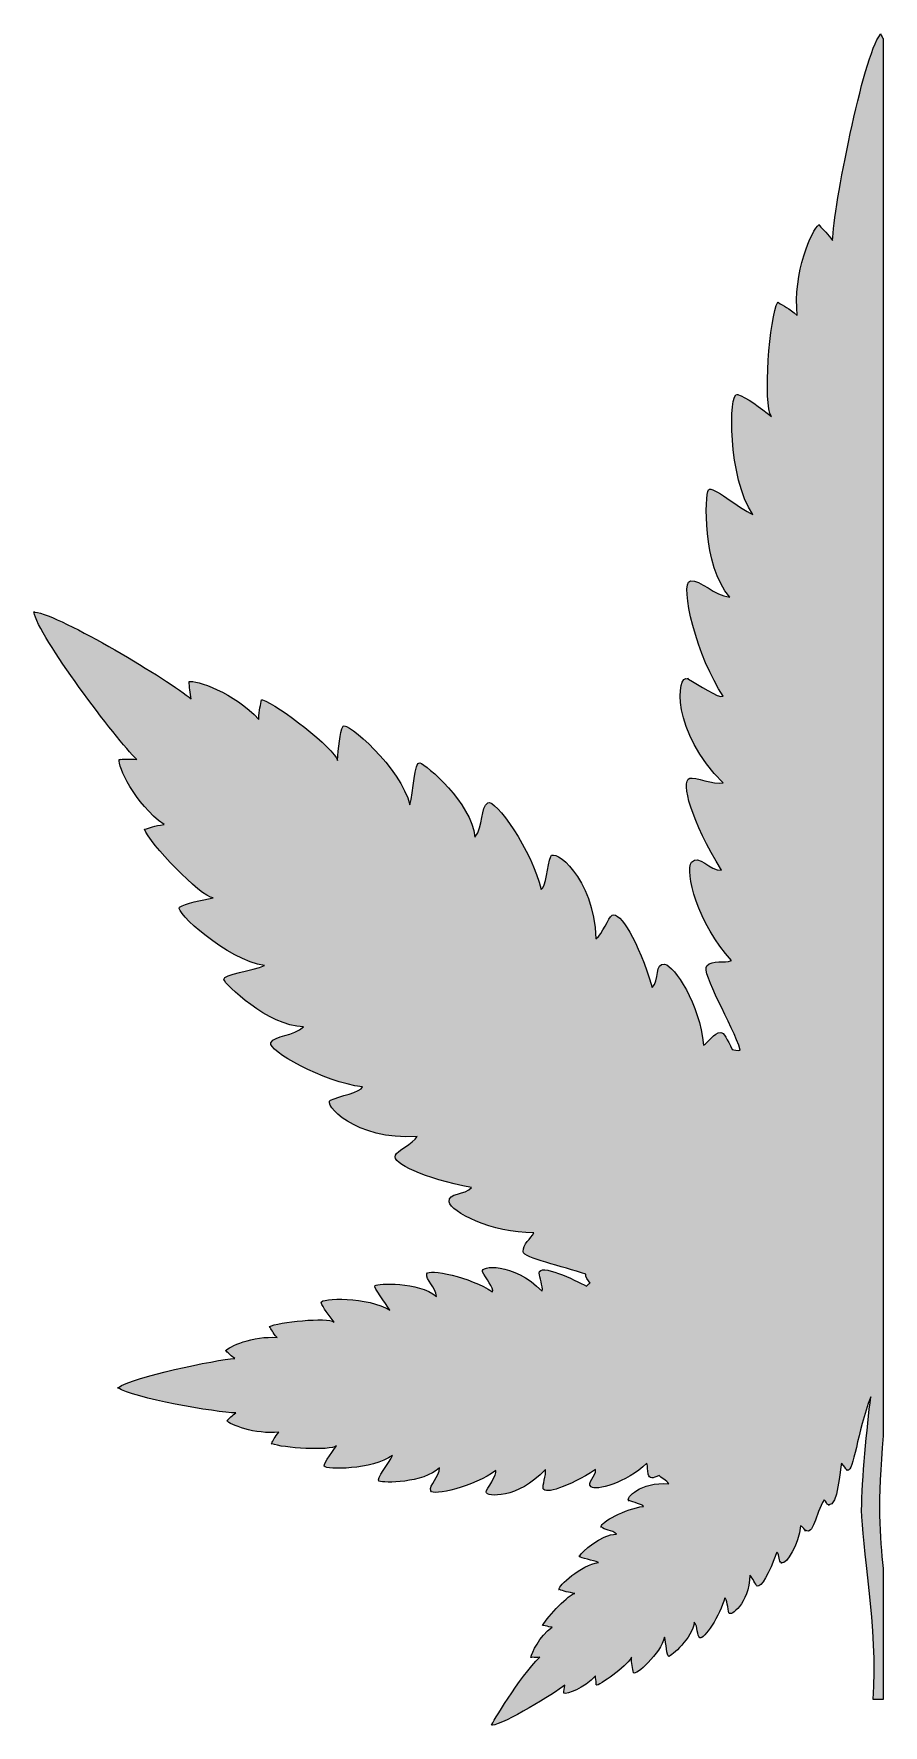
# Model space of a CAD drawing. Extents: x 556 to 1444, y -1436 to -564.
# Drawn here: x 556 to 992, y -1436 to -568 of the extents above; entities that cross this region are included whole.
import ezdxf

# ---------------------------------------------------------------- set-up
doc = ezdxf.new("R2010")
doc.units = 0
doc.header["$MEASUREMENT"] = 0
doc.layers.add('katman 1', color=7, linetype='Continuous')

# ---------------------------------------------------------------- blocks, each defined once
blk = doc.blocks.new('block 2')
at = {"layer": 'katman 1', "true_color": 0x009245}
h = blk.add_hatch(color=114, dxfattribs=at)
h.dxf.hatch_style = 2
edge = h.paths.add_edge_path()
edge.add_spline(control_points=[(992.19, -1422.95), (992.19, -1422.95), (992.19, -1355.77), (992.19, -1355.77), (990.34, -1339.77), (989.16, -1321.34), (992.19, -1287.6), (992.19, -1287.6), (992.19, -570.03), (992.19, -570.03), (991.82, -569.34), (991.46, -568.72), (991.1, -568.21), (991.05, -567.99), (991, -567.77), (990.95, -567.55), (990.92, -567.67), (990.9, -567.77), (990.87, -567.88), (990.84, -567.84), (990.8, -567.78), (990.76, -567.73), (981.68, -579.55), (966.59, -656.82), (966.22, -673.72), (963.98, -670.61), (961.41, -668.01), (959.44, -666.04), (959.4, -665.87), (959.36, -665.72), (959.32, -665.55), (959.28, -665.64), (959.26, -665.74), (959.23, -665.83), (959.23, -665.83), (959.13, -665.73), (959.13, -665.73), (955.68, -667.73), (945.68, -690.46), (948.04, -712.27), (943.66, -708.24), (940.97, -707.25), (938.34, -705.55), (938.3, -705.49), (938.26, -705.43), (938.22, -705.36), (938.22, -705.4), (938.23, -705.44), (938.23, -705.48), (938.17, -705.44), (938.1, -705.4), (938.04, -705.36), (933.86, -712.63), (930.22, -758.09), (934.77, -764.08), (929.32, -759.87), (921.68, -753.97), (917.39, -752.75), (917.37, -752.71), (917.34, -752.67), (917.31, -752.63), (917.32, -752.67), (917.32, -752.7), (917.33, -752.73), (912.49, -751.35), (912.5, -796.03), (925.13, -814.44), (918.23, -811.17), (904.23, -799.36), (902.41, -801.72), (900.59, -804.08), (899.14, -840.81), (913.32, -856.8), (905.36, -856.28), (898.27, -847.67), (893.2, -848.53), (893.18, -848.5), (893.15, -848.47), (893.14, -848.44), (893.14, -848.47), (893.15, -848.51), (893.15, -848.54), (887.2, -849.67), (896.73, -888.72), (910.04, -907.71), (907.46, -909.09), (897.34, -901.62), (892.12, -899), (892.02, -898.82), (891.93, -898.64), (891.86, -898.43), (891.84, -898.57), (891.83, -898.71), (891.82, -898.85), (885.69, -895.89), (883.37, -926.46), (910.04, -952.25), (904.95, -953.16), (895.5, -949.16), (892.77, -949.88), (887.86, -951.52), (893.68, -972.07), (909.14, -997.15), (903.14, -997.7), (897.32, -988.43), (893.68, -992.98), (890.05, -997.52), (896.96, -1024.79), (914.23, -1043.51), (910.59, -1044.97), (904.6, -1042.97), (901.5, -1046.24), (898.41, -1049.51), (915.14, -1077.15), (918.77, -1089.51), (917.12, -1089.84), (915.76, -1089.54), (914.54, -1089.21), (912.26, -1084.07), (910.22, -1080.35), (908.77, -1080.41), (904.96, -1080.6), (902.77, -1085.33), (899.86, -1086.96), (897.89, -1065.79), (884.94, -1046.22), (879.89, -1045.37), (879.89, -1045.37), (879.87, -1045.33), (879.87, -1045.33), (879.87, -1045.33), (879.87, -1045.37), (879.87, -1045.37), (874.87, -1044.37), (877.12, -1053.89), (873.5, -1057.33), (866.41, -1033.33), (856.77, -1018.07), (852.96, -1020.24), (850.78, -1021.51), (848.05, -1029.88), (844.6, -1032.42), (843.5, -1000.24), (822.78, -985.7), (821.32, -990.06), (819.87, -994.43), (818.78, -1006.06), (816.42, -1006.97), (811.87, -987.16), (792.6, -960.07), (788.96, -962.43), (785.33, -964.79), (786.78, -974.61), (782.42, -980.07), (780.46, -962.45), (757.43, -942.92), (754.08, -941.94), (754.07, -941.92), (754.06, -941.9), (754.06, -941.88), (754.06, -941.9), (754.05, -941.92), (754.05, -941.93), (751.32, -941.12), (750.84, -957.15), (748.97, -963.52), (744.42, -944.79), (716.25, -920.07), (714.61, -923.16), (712.98, -926.25), (712.25, -934.8), (711.7, -940.8), (710.63, -934.76), (681.05, -912.02), (673.29, -909.66), (673.25, -909.62), (673.2, -909.58), (673.16, -909.53), (673.17, -909.57), (673.19, -909.6), (673.19, -909.64), (673.05, -909.59), (672.92, -909.56), (672.8, -909.53), (672.43, -912.26), (671.34, -914.44), (671.34, -919.72), (658.8, -905.9), (638.8, -899.17), (635.53, -900.26), (635.7, -902.81), (635.89, -906.08), (636.62, -909.17), (625.83, -900.01), (569.7, -866.12), (556.16, -864.5), (556.13, -864.48), (556.11, -864.47), (556.08, -864.45), (556.09, -864.46), (556.1, -864.47), (556.11, -864.49), (555.98, -864.47), (555.84, -864.45), (555.72, -864.45), (557.9, -876.81), (598.26, -930.26), (608.62, -940.26), (605.59, -939.92), (602.57, -940.06), (600.12, -940.22), (600.04, -940.17), (599.97, -940.13), (599.89, -940.08), (599.92, -940.13), (599.95, -940.17), (599.99, -940.23), (599.83, -940.24), (599.68, -940.25), (599.53, -940.26), (598.8, -943.53), (607.52, -962.8), (622.62, -973.71), (617.53, -974.25), (615.34, -975.53), (612.62, -976.07), (614.79, -982.8), (641.52, -1010.98), (647.88, -1011.34), (641.89, -1012.43), (633.52, -1014.07), (630.62, -1016.07), (627.7, -1018.07), (655.34, -1043.52), (674.24, -1046.07), (668.43, -1048.61), (652.79, -1050.8), (653.34, -1053.16), (653.7, -1055.53), (676.25, -1077.35), (694.25, -1077.52), (689.34, -1082.43), (679.34, -1081.88), (677.52, -1085.7), (675.52, -1089.7), (704.61, -1105.88), (724.6, -1108.43), (723.87, -1110.98), (712.42, -1113.34), (708.24, -1115.15), (704.06, -1116.97), (720.6, -1136.07), (752.78, -1133.88), (750.6, -1137.52), (742.42, -1141.33), (741.51, -1143.52), (739.69, -1147.52), (756.06, -1155.51), (780.6, -1160.06), (777.51, -1164.06), (768.42, -1162.61), (769.15, -1167.51), (769.87, -1172.43), (790.96, -1183.51), (812.59, -1183.34), (811.32, -1186.43), (806.96, -1189.15), (807.14, -1192.97), (807.3, -1196.27), (827.56, -1200.52), (839.39, -1204.66), (839.11, -1205.92), (840.52, -1207.5), (841.55, -1209.23), (840.81, -1209.72), (840.13, -1210.14), (839.67, -1210.75), (833.89, -1207.55), (815.42, -1198.69), (815.42, -1204.08), (815.42, -1206.15), (817.45, -1210.7), (816.96, -1213.33), (801.81, -1198.18), (784.77, -1200.22), (786.32, -1203.32), (786.29, -1203.32), (786.26, -1203.32), (786.23, -1203.33), (786.28, -1203.35), (786.32, -1203.38), (786.36, -1203.4), (787.79, -1206.24), (792.22, -1212.1), (791.51, -1213.69), (780.23, -1206.05), (758.42, -1201.51), (757.7, -1204.42), (756.96, -1207.32), (762.23, -1211.33), (762.6, -1216.05), (753.33, -1208.24), (732.42, -1209.33), (731.15, -1210.42), (729.88, -1211.33), (736.79, -1219.33), (738.6, -1223.15), (727.88, -1216.05), (702.79, -1216.78), (703.33, -1219.14), (704.06, -1221.51), (707.52, -1225.87), (710.06, -1229.15), (706.79, -1226.6), (680.97, -1229.15), (676.79, -1231.51), (677.86, -1232.92), (678.42, -1234.58), (680.79, -1237.14), (668.43, -1236.05), (655.52, -1241.87), (654.43, -1243.87), (654.46, -1243.9), (654.49, -1243.94), (654.52, -1243.98), (654.43, -1244), (654.34, -1244.03), (654.25, -1244.05), (654.39, -1244.07), (654.52, -1244.1), (654.66, -1244.13), (655.75, -1245.34), (657.28, -1246.69), (658.97, -1247.87), (649.57, -1248.41), (605.97, -1257.59), (599.09, -1262.88), (598.99, -1262.91), (598.89, -1262.93), (598.79, -1262.96), (598.9, -1262.98), (598.98, -1263), (599.07, -1263.02), (606.08, -1268.12), (649.92, -1275.69), (659.52, -1275.87), (657.7, -1277.14), (656.06, -1278.59), (654.97, -1279.87), (656.24, -1281.69), (669.33, -1287.14), (681.7, -1285.68), (679.33, -1288.41), (678.97, -1289.87), (677.88, -1291.5), (677.93, -1291.54), (677.99, -1291.56), (678.04, -1291.59), (677.99, -1291.62), (677.93, -1291.66), (677.88, -1291.69), (677.99, -1291.68), (678.1, -1291.67), (678.22, -1291.67), (683.28, -1293.94), (708.14, -1295.44), (711.33, -1292.78), (710.44, -1293.92), (704.51, -1301.74), (704.98, -1303.13), (704.97, -1303.13), (704.96, -1303.14), (704.98, -1303.14), (705.73, -1305.31), (729.79, -1304.95), (740.05, -1297.69), (738.2, -1301.77), (731.43, -1310), (733.06, -1310.82), (733.02, -1310.87), (733, -1310.9), (732.97, -1310.95), (733.02, -1310.92), (733.08, -1310.89), (733.14, -1310.86), (735.6, -1311.88), (755.58, -1311.99), (764.23, -1304.05), (764.05, -1308.77), (758.78, -1312.96), (759.69, -1315.86), (760.42, -1318.78), (782.23, -1313.5), (793.14, -1305.5), (794.15, -1307.11), (788.17, -1315.34), (788.17, -1316.51), (788.17, -1319.07), (804.39, -1320.2), (818.59, -1304.96), (819.14, -1307.68), (816.96, -1313.31), (817.5, -1314.77), (818.41, -1317.68), (830.04, -1314.05), (844.41, -1304.96), (844.77, -1308.36), (839.65, -1311.77), (842.12, -1313.78), (842.1, -1313.81), (842.08, -1313.83), (842.05, -1313.87), (842.09, -1313.85), (842.13, -1313.83), (842.17, -1313.82), (844.31, -1315.95), (860.12, -1311.96), (870.77, -1301.68), (871.3, -1303.26), (870.98, -1305.41), (871.45, -1307.17), (871.4, -1307.22), (871.36, -1307.27), (871.32, -1307.32), (871.37, -1307.3), (871.41, -1307.28), (871.46, -1307.26), (872.21, -1309.88), (873.56, -1309.49), (877.04, -1308.02), (877.71, -1308.97), (881.02, -1310.68), (882.05, -1312.23), (867.33, -1311.15), (859.71, -1319.63), (861.44, -1320.73), (861.31, -1320.8), (861.23, -1320.87), (861.14, -1320.95), (861.35, -1320.95), (861.51, -1320.9), (861.66, -1320.84), (863.61, -1321.74), (868.61, -1322.8), (868.96, -1323.86), (859.81, -1324.93), (846.76, -1332.21), (847.31, -1334.15), (847.19, -1334.24), (847.08, -1334.31), (846.96, -1334.41), (847.12, -1334.38), (847.26, -1334.37), (847.41, -1334.35), (848.64, -1336.03), (853, -1335.92), (855.14, -1338.05), (847.03, -1338.23), (837.04, -1347.62), (836.28, -1349.19), (836.14, -1349.3), (836.01, -1349.39), (835.86, -1349.5), (836, -1349.48), (836.12, -1349.47), (836.25, -1349.45), (836.62, -1350.5), (843.25, -1351.55), (845.87, -1352.59), (837.15, -1353.83), (824.97, -1364.99), (825.63, -1366.33), (825.53, -1366.42), (825.42, -1366.5), (825.32, -1366.59), (825.49, -1366.55), (825.66, -1366.52), (825.82, -1366.48), (827.37, -1367.35), (831.04, -1368.06), (833.69, -1368.59), (830.97, -1368.76), (820.09, -1380.05), (817.14, -1384.95), (819.62, -1385.15), (819.17, -1385.63), (822.05, -1385.86), (815.47, -1390.71), (811.6, -1398.95), (811.14, -1401.49), (811.41, -1401.45), (811.66, -1401.4), (811.9, -1401.36), (812.96, -1401.49), (814.4, -1401.47), (815.69, -1401.31), (805.11, -1411.48), (791.21, -1435.61), (790.78, -1436.22), (791, -1436.11), (791.21, -1435.99), (791.41, -1435.88), (791.38, -1436), (791.34, -1436.11), (791.33, -1436.22), (797.14, -1435.85), (823.5, -1419.85), (828.59, -1415.67), (828.23, -1417.31), (828.05, -1418.76), (828.05, -1419.85), (829.51, -1420.4), (838.6, -1417.31), (844.41, -1410.94), (844.41, -1412.61), (844.53, -1412.59), (844.77, -1415.49), (844.82, -1415.47), (844.87, -1415.44), (844.92, -1415.42), (844.93, -1415.5), (844.94, -1415.59), (844.96, -1415.67), (848.05, -1414.94), (862.23, -1404.22), (862.77, -1401.31), (862.94, -1404), (863.27, -1407.47), (863.89, -1409.12), (863.88, -1409.19), (863.88, -1409.25), (863.86, -1409.31), (863.89, -1409.28), (863.91, -1409.25), (863.93, -1409.22), (864.72, -1411.33), (877.91, -1399.29), (879.87, -1390.94), (880.59, -1393.85), (880.96, -1400.94), (882.04, -1400.94), (883.13, -1400.76), (894.23, -1391.49), (895.13, -1383.31), (897.14, -1385.67), (896.23, -1390.21), (898.04, -1391.3), (899.86, -1392.4), (908.59, -1379.85), (910.77, -1370.76), (911.86, -1371.13), (912.41, -1376.58), (912.95, -1378.58), (913.68, -1380.58), (923.13, -1374.03), (923.68, -1359.12), (925.14, -1360.4), (926.59, -1364.22), (927.5, -1364.76), (929.32, -1365.67), (933.68, -1358.58), (937.5, -1347.31), (939.14, -1348.79), (938.42, -1352.31), (939.86, -1352.87), (939.86, -1352.96), (939.86, -1353.04), (939.86, -1353.13), (939.9, -1353.05), (939.93, -1352.98), (939.97, -1352.91), (942.49, -1353.63), (948.79, -1343.44), (949.68, -1333.85), (950.54, -1334.18), (951.22, -1335.09), (952, -1335.81), (952.02, -1336.06), (952.03, -1336.32), (952.04, -1336.59), (952.12, -1336.4), (952.2, -1336.22), (952.29, -1336.05), (956.1, -1339.15), (957.34, -1327.84), (961.86, -1320.41), (963.13, -1321.36), (962.87, -1322.74), (964.14, -1323.06), (964.17, -1323.15), (964.19, -1323.23), (964.22, -1323.32), (964.24, -1323.24), (964.25, -1323.17), (964.27, -1323.09), (968.77, -1324.03), (970.1, -1304.56), (970.77, -1301.68), (972.33, -1303.25), (972.67, -1304.59), (973.44, -1305.09), (973.52, -1305.23), (973.59, -1305.36), (973.67, -1305.5), (973.73, -1305.42), (973.79, -1305.35), (973.85, -1305.27), (976.99, -1306.15), (978.85, -1285.64), (985.77, -1267.6), (983.93, -1283.37), (981.12, -1310.16), (981.12, -1325.87), (981.12, -1342.22), (989.54, -1386.97), (987.12, -1422.95), (987.12, -1422.95), (992.19, -1422.95), (992.19, -1422.95)], knot_values=[0, 0, 0, 0, 1, 1, 1, 2, 2, 2, 3, 3, 3, 4, 4, 4, 5, 5, 5, 6, 6, 6, 7, 7, 7, 8, 8, 8, 9, 9, 9, 10, 10, 10, 11, 11, 11, 12, 12, 12, 13, 13, 13, 14, 14, 14, 15, 15, 15, 16, 16, 16, 17, 17, 17, 18, 18, 18, 19, 19, 19, 20, 20, 20, 21, 21, 21, 22, 22, 22, 23, 23, 23, 24, 24, 24, 25, 25, 25, 26, 26, 26, 27, 27, 27, 28, 28, 28, 29, 29, 29, 30, 30, 30, 31, 31, 31, 32, 32, 32, 33, 33, 33, 34, 34, 34, 35, 35, 35, 36, 36, 36, 37, 37, 37, 38, 38, 38, 39, 39, 39, 40, 40, 40, 41, 41, 41, 42, 42, 42, 43, 43, 43, 44, 44, 44, 45, 45, 45, 46, 46, 46, 47, 47, 47, 48, 48, 48, 49, 49, 49, 50, 50, 50, 51, 51, 51, 52, 52, 52, 53, 53, 53, 54, 54, 54, 55, 55, 55, 56, 56, 56, 57, 57, 57, 58, 58, 58, 59, 59, 59, 60, 60, 60, 61, 61, 61, 62, 62, 62, 63, 63, 63, 64, 64, 64, 65, 65, 65, 66, 66, 66, 67, 67, 67, 68, 68, 68, 69, 69, 69, 70, 70, 70, 71, 71, 71, 72, 72, 72, 73, 73, 73, 74, 74, 74, 75, 75, 75, 76, 76, 76, 77, 77, 77, 78, 78, 78, 79, 79, 79, 80, 80, 80, 81, 81, 81, 82, 82, 82, 83, 83, 83, 84, 84, 84, 85, 85, 85, 86, 86, 86, 87, 87, 87, 88, 88, 88, 89, 89, 89, 90, 90, 90, 91, 91, 91, 92, 92, 92, 93, 93, 93, 94, 94, 94, 95, 95, 95, 96, 96, 96, 97, 97, 97, 98, 98, 98, 99, 99, 99, 100, 100, 100, 101, 101, 101, 102, 102, 102, 103, 103, 103, 104, 104, 104, 105, 105, 105, 106, 106, 106, 107, 107, 107, 108, 108, 108, 109, 109, 109, 110, 110, 110, 111, 111, 111, 112, 112, 112, 113, 113, 113, 114, 114, 114, 115, 115, 115, 116, 116, 116, 117, 117, 117, 118, 118, 118, 119, 119, 119, 120, 120, 120, 121, 121, 121, 122, 122, 122, 123, 123, 123, 124, 124, 124, 125, 125, 125, 126, 126, 126, 127, 127, 127, 128, 128, 128, 129, 129, 129, 130, 130, 130, 131, 131, 131, 132, 132, 132, 133, 133, 133, 134, 134, 134, 135, 135, 135, 136, 136, 136, 137, 137, 137, 138, 138, 138, 139, 139, 139, 140, 140, 140, 141, 141, 141, 142, 142, 142, 143, 143, 143, 144, 144, 144, 145, 145, 145, 146, 146, 146, 147, 147, 147, 148, 148, 148, 149, 149, 149, 150, 150, 150, 151, 151, 151, 152, 152, 152, 153, 153, 153, 154, 154, 154, 155, 155, 155, 156, 156, 156, 157, 157, 157, 158, 158, 158, 159, 159, 159, 160, 160, 160, 161, 161, 161, 162, 162, 162, 163, 163, 163, 164, 164, 164, 165, 165, 165, 166, 166, 166, 167, 167, 167, 168, 168, 168, 169, 169, 169, 170, 170, 170, 171, 171, 171, 172, 172, 172, 173, 173, 173, 174, 174, 174, 175, 175, 175, 176, 176, 176, 177, 177, 177, 178, 178, 178, 179, 179, 179, 180, 180, 180, 181, 181, 181, 182, 182, 182, 183, 183, 183, 184, 184, 184, 185, 185, 185, 186, 186, 186, 187, 187, 187, 188, 188, 188, 189, 189, 189, 190, 190, 190, 191, 191, 191, 192, 192, 192, 193, 193, 193, 194, 194, 194, 195, 195, 195, 196, 196, 196, 197, 197, 197, 198, 198, 198, 199, 199, 199, 200, 200, 200, 201, 201, 201, 202, 202, 202, 203, 203, 203, 204, 204, 204, 205, 205, 205, 206, 206, 206, 206], degree=3, periodic=1)
at = {"layer": 'katman 1', "lineweight": 0}
blk.add_open_spline([(992.19, -1422.95), (992.19, -1422.95), (992.19, -1355.77), (992.19, -1355.77), (990.34, -1339.77), (989.16, -1321.34), (992.19, -1287.6), (992.19, -1287.6), (992.19, -570.03), (992.19, -570.03), (991.82, -569.34), (991.46, -568.72), (991.1, -568.21), (991.05, -567.99), (991, -567.77), (990.95, -567.55), (990.92, -567.67), (990.9, -567.77), (990.87, -567.88), (990.84, -567.84), (990.8, -567.78), (990.76, -567.73), (981.68, -579.55), (966.59, -656.82), (966.22, -673.72), (963.98, -670.61), (961.41, -668.01), (959.44, -666.04), (959.4, -665.87), (959.36, -665.72), (959.32, -665.55), (959.28, -665.64), (959.26, -665.74), (959.23, -665.83), (959.23, -665.83), (959.13, -665.73), (959.13, -665.73), (955.68, -667.73), (945.68, -690.46), (948.04, -712.27), (943.66, -708.24), (940.97, -707.25), (938.34, -705.55), (938.3, -705.49), (938.26, -705.43), (938.22, -705.36), (938.22, -705.4), (938.23, -705.44), (938.23, -705.48), (938.17, -705.44), (938.1, -705.4), (938.04, -705.36), (933.86, -712.63), (930.22, -758.09), (934.77, -764.08), (929.32, -759.87), (921.68, -753.97), (917.39, -752.75), (917.37, -752.71), (917.34, -752.67), (917.31, -752.63), (917.32, -752.67), (917.32, -752.7), (917.33, -752.73), (912.49, -751.35), (912.5, -796.03), (925.13, -814.44), (918.23, -811.17), (904.23, -799.36), (902.41, -801.72), (900.59, -804.08), (899.14, -840.81), (913.32, -856.8), (905.36, -856.28), (898.27, -847.67), (893.2, -848.53), (893.18, -848.5), (893.15, -848.47), (893.14, -848.44), (893.14, -848.47), (893.15, -848.51), (893.15, -848.54), (887.2, -849.67), (896.73, -888.72), (910.04, -907.71), (907.46, -909.09), (897.34, -901.62), (892.12, -899), (892.02, -898.82), (891.93, -898.64), (891.86, -898.43), (891.84, -898.57), (891.83, -898.71), (891.82, -898.85), (885.69, -895.89), (883.37, -926.46), (910.04, -952.25), (904.95, -953.16), (895.5, -949.16), (892.77, -949.88), (887.86, -951.52), (893.68, -972.07), (909.14, -997.15), (903.14, -997.7), (897.32, -988.43), (893.68, -992.98), (890.05, -997.52), (896.96, -1024.79), (914.23, -1043.51), (910.59, -1044.97), (904.6, -1042.97), (901.5, -1046.24), (898.41, -1049.51), (915.14, -1077.15), (918.77, -1089.51), (917.12, -1089.84), (915.76, -1089.54), (914.54, -1089.21), (912.26, -1084.07), (910.22, -1080.35), (908.77, -1080.41), (904.96, -1080.6), (902.77, -1085.33), (899.86, -1086.96), (897.89, -1065.79), (884.94, -1046.22), (879.89, -1045.37), (879.89, -1045.37), (879.87, -1045.33), (879.87, -1045.33), (879.87, -1045.33), (879.87, -1045.37), (879.87, -1045.37), (874.87, -1044.37), (877.12, -1053.89), (873.5, -1057.33), (866.41, -1033.33), (856.77, -1018.07), (852.96, -1020.24), (850.78, -1021.51), (848.05, -1029.88), (844.6, -1032.42), (843.5, -1000.24), (822.78, -985.7), (821.32, -990.06), (819.87, -994.43), (818.78, -1006.06), (816.42, -1006.97), (811.87, -987.16), (792.6, -960.07), (788.96, -962.43), (785.33, -964.79), (786.78, -974.61), (782.42, -980.07), (780.46, -962.45), (757.43, -942.92), (754.08, -941.94), (754.07, -941.92), (754.06, -941.9), (754.06, -941.88), (754.06, -941.9), (754.05, -941.92), (754.05, -941.93), (751.32, -941.12), (750.84, -957.15), (748.97, -963.52), (744.42, -944.79), (716.25, -920.07), (714.61, -923.16), (712.98, -926.25), (712.25, -934.8), (711.7, -940.8), (710.63, -934.76), (681.05, -912.02), (673.29, -909.66), (673.25, -909.62), (673.2, -909.58), (673.16, -909.53), (673.17, -909.57), (673.19, -909.6), (673.19, -909.64), (673.05, -909.59), (672.92, -909.56), (672.8, -909.53), (672.43, -912.26), (671.34, -914.44), (671.34, -919.72), (658.8, -905.9), (638.8, -899.17), (635.53, -900.26), (635.7, -902.81), (635.89, -906.08), (636.62, -909.17), (625.83, -900.01), (569.7, -866.12), (556.16, -864.5), (556.13, -864.48), (556.11, -864.47), (556.08, -864.45), (556.09, -864.46), (556.1, -864.47), (556.11, -864.49), (555.98, -864.47), (555.84, -864.45), (555.72, -864.45), (557.9, -876.81), (598.26, -930.26), (608.62, -940.26), (605.59, -939.92), (602.57, -940.06), (600.12, -940.22), (600.04, -940.17), (599.97, -940.13), (599.89, -940.08), (599.92, -940.13), (599.95, -940.17), (599.99, -940.23), (599.83, -940.24), (599.68, -940.25), (599.53, -940.26), (598.8, -943.53), (607.52, -962.8), (622.62, -973.71), (617.53, -974.25), (615.34, -975.53), (612.62, -976.07), (614.79, -982.8), (641.52, -1010.98), (647.88, -1011.34), (641.89, -1012.43), (633.52, -1014.07), (630.62, -1016.07), (627.7, -1018.07), (655.34, -1043.52), (674.24, -1046.07), (668.43, -1048.61), (652.79, -1050.8), (653.34, -1053.16), (653.7, -1055.53), (676.25, -1077.35), (694.25, -1077.52), (689.34, -1082.43), (679.34, -1081.88), (677.52, -1085.7), (675.52, -1089.7), (704.61, -1105.88), (724.6, -1108.43), (723.87, -1110.98), (712.42, -1113.34), (708.24, -1115.15), (704.06, -1116.97), (720.6, -1136.07), (752.78, -1133.88), (750.6, -1137.52), (742.42, -1141.33), (741.51, -1143.52), (739.69, -1147.52), (756.06, -1155.51), (780.6, -1160.06), (777.51, -1164.06), (768.42, -1162.61), (769.15, -1167.51), (769.87, -1172.43), (790.96, -1183.51), (812.59, -1183.34), (811.32, -1186.43), (806.96, -1189.15), (807.14, -1192.97), (807.3, -1196.27), (827.56, -1200.52), (839.39, -1204.66), (839.11, -1205.92), (840.52, -1207.5), (841.55, -1209.23), (840.81, -1209.72), (840.13, -1210.14), (839.67, -1210.75), (833.89, -1207.55), (815.42, -1198.69), (815.42, -1204.08), (815.42, -1206.15), (817.45, -1210.7), (816.96, -1213.33), (801.81, -1198.18), (784.77, -1200.22), (786.32, -1203.32), (786.29, -1203.32), (786.26, -1203.32), (786.23, -1203.33), (786.28, -1203.35), (786.32, -1203.38), (786.36, -1203.4), (787.79, -1206.24), (792.22, -1212.1), (791.51, -1213.69), (780.23, -1206.05), (758.42, -1201.51), (757.7, -1204.42), (756.96, -1207.32), (762.23, -1211.33), (762.6, -1216.05), (753.33, -1208.24), (732.42, -1209.33), (731.15, -1210.42), (729.88, -1211.33), (736.79, -1219.33), (738.6, -1223.15), (727.88, -1216.05), (702.79, -1216.78), (703.33, -1219.14), (704.06, -1221.51), (707.52, -1225.87), (710.06, -1229.15), (706.79, -1226.6), (680.97, -1229.15), (676.79, -1231.51), (677.86, -1232.92), (678.42, -1234.58), (680.79, -1237.14), (668.43, -1236.05), (655.52, -1241.87), (654.43, -1243.87), (654.46, -1243.9), (654.49, -1243.94), (654.52, -1243.98), (654.43, -1244), (654.34, -1244.03), (654.25, -1244.05), (654.39, -1244.07), (654.52, -1244.1), (654.66, -1244.13), (655.75, -1245.34), (657.28, -1246.69), (658.97, -1247.87), (649.57, -1248.41), (605.97, -1257.59), (599.09, -1262.88), (598.99, -1262.91), (598.89, -1262.93), (598.79, -1262.96), (598.9, -1262.98), (598.98, -1263), (599.07, -1263.02), (606.08, -1268.12), (649.92, -1275.69), (659.52, -1275.87), (657.7, -1277.14), (656.06, -1278.59), (654.97, -1279.87), (656.24, -1281.69), (669.33, -1287.14), (681.7, -1285.68), (679.33, -1288.41), (678.97, -1289.87), (677.88, -1291.5), (677.93, -1291.54), (677.99, -1291.56), (678.04, -1291.59), (677.99, -1291.62), (677.93, -1291.66), (677.88, -1291.69), (677.99, -1291.68), (678.1, -1291.67), (678.22, -1291.67), (683.28, -1293.94), (708.14, -1295.44), (711.33, -1292.78), (710.44, -1293.92), (704.51, -1301.74), (704.98, -1303.13), (704.97, -1303.13), (704.96, -1303.14), (704.98, -1303.14), (705.73, -1305.31), (729.79, -1304.95), (740.05, -1297.69), (738.2, -1301.77), (731.43, -1310), (733.06, -1310.82), (733.02, -1310.87), (733, -1310.9), (732.97, -1310.95), (733.02, -1310.92), (733.08, -1310.89), (733.14, -1310.86), (735.6, -1311.88), (755.58, -1311.99), (764.23, -1304.05), (764.05, -1308.77), (758.78, -1312.96), (759.69, -1315.86), (760.42, -1318.78), (782.23, -1313.5), (793.14, -1305.5), (794.15, -1307.11), (788.17, -1315.34), (788.17, -1316.51), (788.17, -1319.07), (804.39, -1320.2), (818.59, -1304.96), (819.14, -1307.68), (816.96, -1313.31), (817.5, -1314.77), (818.41, -1317.68), (830.04, -1314.05), (844.41, -1304.96), (844.77, -1308.36), (839.65, -1311.77), (842.12, -1313.78), (842.1, -1313.81), (842.08, -1313.83), (842.05, -1313.87), (842.09, -1313.85), (842.13, -1313.83), (842.17, -1313.82), (844.31, -1315.95), (860.12, -1311.96), (870.77, -1301.68), (871.3, -1303.26), (870.98, -1305.41), (871.45, -1307.17), (871.4, -1307.22), (871.36, -1307.27), (871.32, -1307.32), (871.37, -1307.3), (871.41, -1307.28), (871.46, -1307.26), (872.21, -1309.88), (873.56, -1309.49), (877.04, -1308.02), (877.71, -1308.97), (881.02, -1310.68), (882.05, -1312.23), (867.33, -1311.15), (859.71, -1319.63), (861.44, -1320.73), (861.31, -1320.8), (861.23, -1320.87), (861.14, -1320.95), (861.35, -1320.95), (861.51, -1320.9), (861.66, -1320.84), (863.61, -1321.74), (868.61, -1322.8), (868.96, -1323.86), (859.81, -1324.93), (846.76, -1332.21), (847.31, -1334.15), (847.19, -1334.24), (847.08, -1334.31), (846.96, -1334.41), (847.12, -1334.38), (847.26, -1334.37), (847.41, -1334.35), (848.64, -1336.03), (853, -1335.92), (855.14, -1338.05), (847.03, -1338.23), (837.04, -1347.62), (836.28, -1349.19), (836.14, -1349.3), (836.01, -1349.39), (835.86, -1349.5), (836, -1349.48), (836.12, -1349.47), (836.25, -1349.45), (836.62, -1350.5), (843.25, -1351.55), (845.87, -1352.59), (837.15, -1353.83), (824.97, -1364.99), (825.63, -1366.33), (825.53, -1366.42), (825.42, -1366.5), (825.32, -1366.59), (825.49, -1366.55), (825.66, -1366.52), (825.82, -1366.48), (827.37, -1367.35), (831.04, -1368.06), (833.69, -1368.59), (830.97, -1368.76), (820.09, -1380.05), (817.14, -1384.95), (819.62, -1385.15), (819.17, -1385.63), (822.05, -1385.86), (815.47, -1390.71), (811.6, -1398.95), (811.14, -1401.49), (811.41, -1401.45), (811.66, -1401.4), (811.9, -1401.36), (812.96, -1401.49), (814.4, -1401.47), (815.69, -1401.31), (805.11, -1411.48), (791.21, -1435.61), (790.78, -1436.22), (791, -1436.11), (791.21, -1435.99), (791.41, -1435.88), (791.38, -1436), (791.34, -1436.11), (791.33, -1436.22), (797.14, -1435.85), (823.5, -1419.85), (828.59, -1415.67), (828.23, -1417.31), (828.05, -1418.76), (828.05, -1419.85), (829.51, -1420.4), (838.6, -1417.31), (844.41, -1410.94), (844.41, -1412.61), (844.53, -1412.59), (844.77, -1415.49), (844.82, -1415.47), (844.87, -1415.44), (844.92, -1415.42), (844.93, -1415.5), (844.94, -1415.59), (844.96, -1415.67), (848.05, -1414.94), (862.23, -1404.22), (862.77, -1401.31), (862.94, -1404), (863.27, -1407.47), (863.89, -1409.12), (863.88, -1409.19), (863.88, -1409.25), (863.86, -1409.31), (863.89, -1409.28), (863.91, -1409.25), (863.93, -1409.22), (864.72, -1411.33), (877.91, -1399.29), (879.87, -1390.94), (880.59, -1393.85), (880.96, -1400.94), (882.04, -1400.94), (883.13, -1400.76), (894.23, -1391.49), (895.13, -1383.31), (897.14, -1385.67), (896.23, -1390.21), (898.04, -1391.3), (899.86, -1392.4), (908.59, -1379.85), (910.77, -1370.76), (911.86, -1371.13), (912.41, -1376.58), (912.95, -1378.58), (913.68, -1380.58), (923.13, -1374.03), (923.68, -1359.12), (925.14, -1360.4), (926.59, -1364.22), (927.5, -1364.76), (929.32, -1365.67), (933.68, -1358.58), (937.5, -1347.31), (939.14, -1348.79), (938.42, -1352.31), (939.86, -1352.87), (939.86, -1352.96), (939.86, -1353.04), (939.86, -1353.13), (939.9, -1353.05), (939.93, -1352.98), (939.97, -1352.91), (942.49, -1353.63), (948.79, -1343.44), (949.68, -1333.85), (950.54, -1334.18), (951.22, -1335.09), (952, -1335.81), (952.02, -1336.06), (952.03, -1336.32), (952.04, -1336.59), (952.12, -1336.4), (952.2, -1336.22), (952.29, -1336.05), (956.1, -1339.15), (957.34, -1327.84), (961.86, -1320.41), (963.13, -1321.36), (962.87, -1322.74), (964.14, -1323.06), (964.17, -1323.15), (964.19, -1323.23), (964.22, -1323.32), (964.24, -1323.24), (964.25, -1323.17), (964.27, -1323.09), (968.77, -1324.03), (970.1, -1304.56), (970.77, -1301.68), (972.33, -1303.25), (972.67, -1304.59), (973.44, -1305.09), (973.52, -1305.23), (973.59, -1305.36), (973.67, -1305.5), (973.73, -1305.42), (973.79, -1305.35), (973.85, -1305.27), (976.99, -1306.15), (978.85, -1285.64), (985.77, -1267.6), (983.93, -1283.37), (981.12, -1310.16), (981.12, -1325.87), (981.12, -1342.22), (989.54, -1386.97), (987.12, -1422.95), (987.12, -1422.95), (992.19, -1422.95), (992.19, -1422.95)], degree=3, knots=[0, 0, 0, 0, 1, 1, 1, 2, 2, 2, 3, 3, 3, 4, 4, 4, 5, 5, 5, 6, 6, 6, 7, 7, 7, 8, 8, 8, 9, 9, 9, 10, 10, 10, 11, 11, 11, 12, 12, 12, 13, 13, 13, 14, 14, 14, 15, 15, 15, 16, 16, 16, 17, 17, 17, 18, 18, 18, 19, 19, 19, 20, 20, 20, 21, 21, 21, 22, 22, 22, 23, 23, 23, 24, 24, 24, 25, 25, 25, 26, 26, 26, 27, 27, 27, 28, 28, 28, 29, 29, 29, 30, 30, 30, 31, 31, 31, 32, 32, 32, 33, 33, 33, 34, 34, 34, 35, 35, 35, 36, 36, 36, 37, 37, 37, 38, 38, 38, 39, 39, 39, 40, 40, 40, 41, 41, 41, 42, 42, 42, 43, 43, 43, 44, 44, 44, 45, 45, 45, 46, 46, 46, 47, 47, 47, 48, 48, 48, 49, 49, 49, 50, 50, 50, 51, 51, 51, 52, 52, 52, 53, 53, 53, 54, 54, 54, 55, 55, 55, 56, 56, 56, 57, 57, 57, 58, 58, 58, 59, 59, 59, 60, 60, 60, 61, 61, 61, 62, 62, 62, 63, 63, 63, 64, 64, 64, 65, 65, 65, 66, 66, 66, 67, 67, 67, 68, 68, 68, 69, 69, 69, 70, 70, 70, 71, 71, 71, 72, 72, 72, 73, 73, 73, 74, 74, 74, 75, 75, 75, 76, 76, 76, 77, 77, 77, 78, 78, 78, 79, 79, 79, 80, 80, 80, 81, 81, 81, 82, 82, 82, 83, 83, 83, 84, 84, 84, 85, 85, 85, 86, 86, 86, 87, 87, 87, 88, 88, 88, 89, 89, 89, 90, 90, 90, 91, 91, 91, 92, 92, 92, 93, 93, 93, 94, 94, 94, 95, 95, 95, 96, 96, 96, 97, 97, 97, 98, 98, 98, 99, 99, 99, 100, 100, 100, 101, 101, 101, 102, 102, 102, 103, 103, 103, 104, 104, 104, 105, 105, 105, 106, 106, 106, 107, 107, 107, 108, 108, 108, 109, 109, 109, 110, 110, 110, 111, 111, 111, 112, 112, 112, 113, 113, 113, 114, 114, 114, 115, 115, 115, 116, 116, 116, 117, 117, 117, 118, 118, 118, 119, 119, 119, 120, 120, 120, 121, 121, 121, 122, 122, 122, 123, 123, 123, 124, 124, 124, 125, 125, 125, 126, 126, 126, 127, 127, 127, 128, 128, 128, 129, 129, 129, 130, 130, 130, 131, 131, 131, 132, 132, 132, 133, 133, 133, 134, 134, 134, 135, 135, 135, 136, 136, 136, 137, 137, 137, 138, 138, 138, 139, 139, 139, 140, 140, 140, 141, 141, 141, 142, 142, 142, 143, 143, 143, 144, 144, 144, 145, 145, 145, 146, 146, 146, 147, 147, 147, 148, 148, 148, 149, 149, 149, 150, 150, 150, 151, 151, 151, 152, 152, 152, 153, 153, 153, 154, 154, 154, 155, 155, 155, 156, 156, 156, 157, 157, 157, 158, 158, 158, 159, 159, 159, 160, 160, 160, 161, 161, 161, 162, 162, 162, 163, 163, 163, 164, 164, 164, 165, 165, 165, 166, 166, 166, 167, 167, 167, 168, 168, 168, 169, 169, 169, 170, 170, 170, 171, 171, 171, 172, 172, 172, 173, 173, 173, 174, 174, 174, 175, 175, 175, 176, 176, 176, 177, 177, 177, 178, 178, 178, 179, 179, 179, 180, 180, 180, 181, 181, 181, 182, 182, 182, 183, 183, 183, 184, 184, 184, 185, 185, 185, 186, 186, 186, 187, 187, 187, 188, 188, 188, 189, 189, 189, 190, 190, 190, 191, 191, 191, 192, 192, 192, 193, 193, 193, 194, 194, 194, 195, 195, 195, 196, 196, 196, 197, 197, 197, 198, 198, 198, 199, 199, 199, 200, 200, 200, 201, 201, 201, 202, 202, 202, 203, 203, 203, 204, 204, 204, 205, 205, 205, 206, 206, 206, 206], dxfattribs=at)

msp = doc.modelspace()

# ---------------------------------------------------------------- block references
at = {"layer": 'katman 1'}
msp.add_blockref('block 2', (0, 0), dxfattribs=at)

doc.saveas('drawing.dxf')
